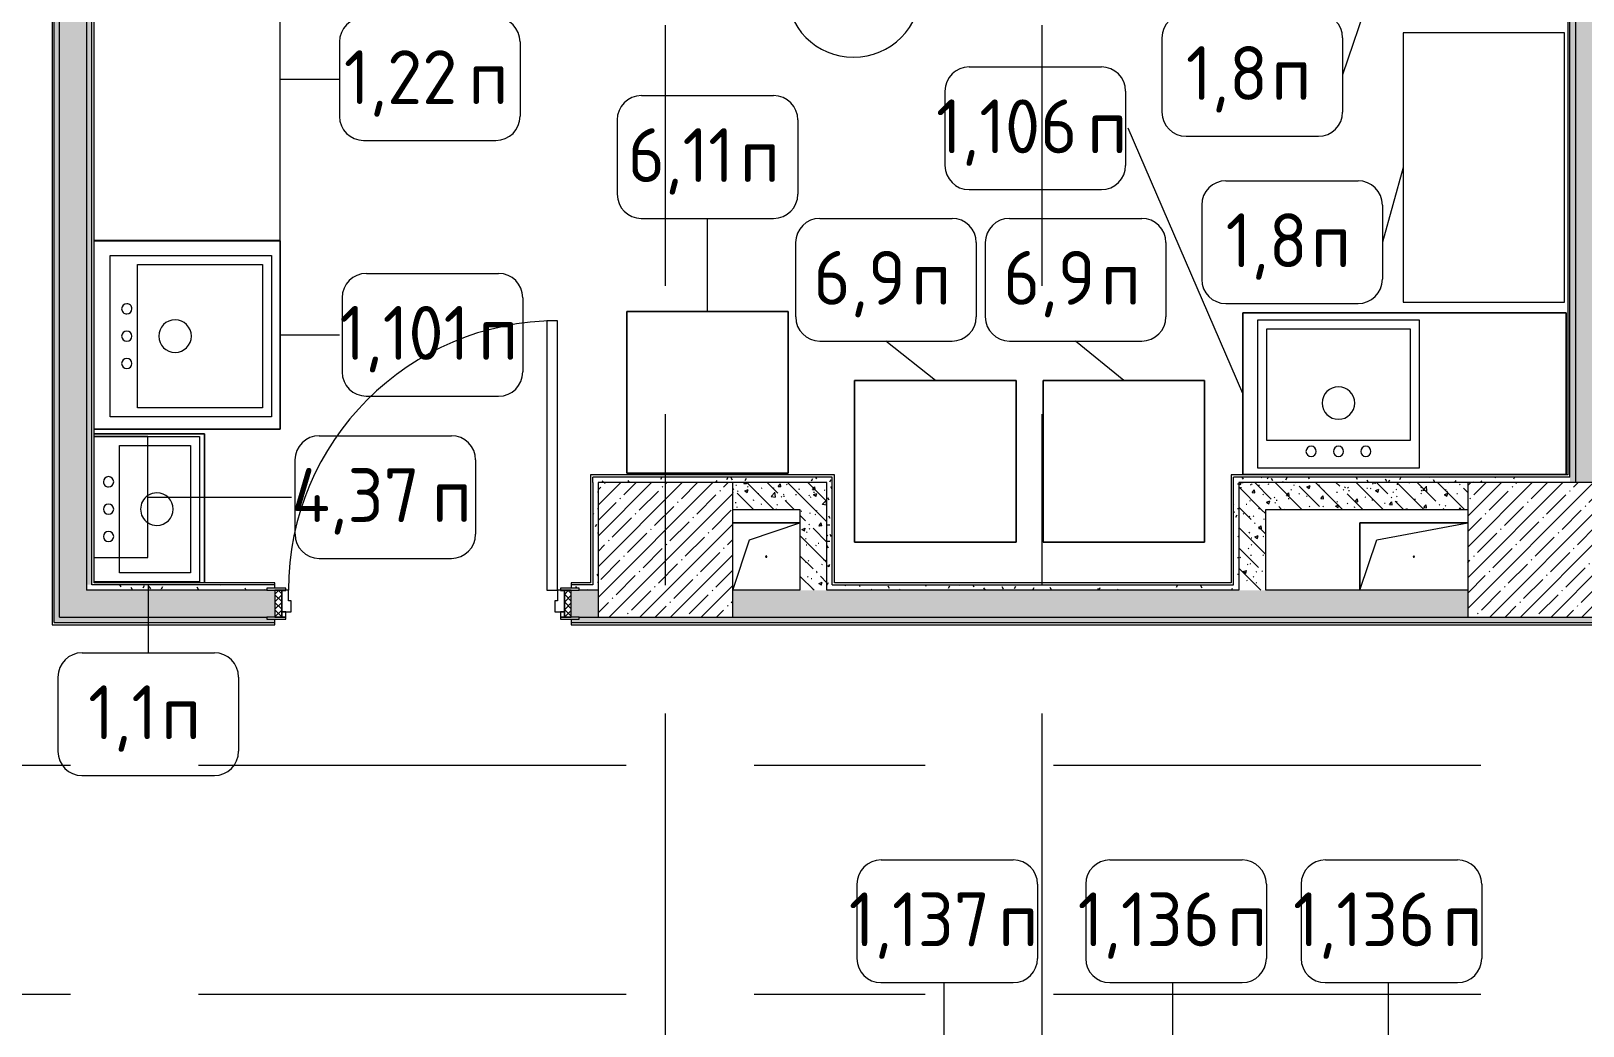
# Model space of a CAD drawing. Header units: millimetres. Extents: x 35840 to 252964, y -8553 to 29000.
# Drawn here: x 68204 to 73968, y 21182 to 24876 of the extents above; entities that cross this region are included whole.
import ezdxf

# ---------------------------------------------------------------- set-up
doc = ezdxf.new("R2010")
doc.units = ezdxf.units.MM
doc.linetypes.add('Осевая', pattern=[3175, 635, -476.25, 1587.5, -476.25])
for name, color, linetype, lineweight in [('A-AREA-IDEN', 7, 'Continuous', 9), ('A-DOOR', 7, 'Continuous', 9), ('A-DOOR-FRAM-2', 7, 'Continuous', 9), ('A-GENM', 7, 'Continuous', 9), ('A-WALL', 7, 'Continuous', 9), ('I-FURN-IDEN', 7, 'Continuous', 9), ('I-WALL', 7, 'Continuous', 9), ('P-SANR-FIXT', 7, 'Continuous', 9), ('P-SANR-FIXT-2', 7, 'Continuous', 13), ('S-COLS', 7, 'Continuous', 9), ('Оси-2', 7, 'Осевая', 9)]:
    doc.layers.add(name, color=color, linetype=linetype, lineweight=lineweight)
for name, color, linetype, lineweight, true_color in [('A-DOOR-1', 7, 'Continuous', 9, 0xc0c0c0), ('A-DOOR-FRAM-1', 7, 'Continuous', 9, 0xc0c0c0), ('A-WALL-1', 9, 'Continuous', 9, 0x808080), ('A-WALL-FNSH-1', 9, 'Continuous', 9, 0x808080), ('I-FURN-1', 9, 'Continuous', 9, 0x808080)]:
    doc.layers.add(name, color=color, linetype=linetype, lineweight=lineweight, true_color=true_color)
doc.styles.add('GOST Common', font='GOST_Common.ttf', dxfattribs={"height": 200})
pattern_1 = [(135, (600, 0), (-75.43415, -75.43415), [106.68, -17.78, 3.556, -17.78]), (135, (600, 75.39), (-75.43415, -75.43415), []), (50, (600, 0), (127.52922, -11.15758), [13.335, -146.685]), (355, (600, 0), (-24.66966, 133.74002), [10.668, -117.348]), (100.451, (610.63, -0.93), (102.85973, 122.58178), [11.333, -124.663]), (46.184, (600, 35.56), (189.75516, -29.43036), [20.002, -220.027]), (96.636, (615.81, 33.1), (166.1822, 173.1996), [17, -186.995]), (351.184, (600, 35.56), (166.18393, 173.19757), [16.002, -176.022]), (21, (617.78, 26.67), (106.13027, -71.58603), [13.335, -146.685]), (326, (617.78, 26.67), (43.26188, 128.93175), [10.668, -117.348]), (71.451, (626.62, 20.7), (149.39198, 57.34505), [11.333, -124.663]), (37.5, (600, 0), (2.162228, 59.188357), [3.353, -112.573, 3.353, -115.773, -117.792]), (37.5, (600, 0), (2.162228, 59.188357), [-235.052, 3.353, -114.44]), (7.5, (600, 0), (46.773857, 70.126152), [3.353, -64.567, 3.353, -109.906, -44.894]), (7.5, (600, 0), (46.773857, 70.126152), [-181.178, 3.353, -41.542]), (327.5, (560.35, 0), (94.91367, -4.010093), [3.353, -41.097, 3.353, -135.331, -184.023]), (327.5, (560.35, 0), (94.91367, -4.010093), [-183.134, 3.353, -180.67]), (317.5, (542.57, 0), (103.69057, 17.79882), [3.353, -54.432, 3.353, -88.748, -130.683]), (317.5, (542.57, 0), (103.69057, 17.79882), [-149.885, 3.353, -127.33])]
pattern_2 = [(0, (600, 0), (121.92, 30.48), [10.058, -81.382, 10.058, -81.382, -487.68]), (0, (600, 0), (121.92, 30.48), [-182.88, 10.058, -172.822, 10.058, -81.382, -213.36]), (0, (600, 0), (121.92, 30.48), [-457.2, 10.058, -50.902, 10.058, -142.342]), (120, (645.72, 15.24), (-87.356454, 90.345817), [10.058, -81.382, 10.058, -81.382, -487.68]), (120, (645.72, 15.24), (-87.356454, 90.345817), [-182.88, 10.058, -172.822, 10.058, -81.382, -213.36]), (120, (645.72, 15.24), (-87.356454, 90.345817), [-457.2, 10.058, -50.902, 10.058, -142.342]), (240, (660.96, 76.2), (-34.563546, -120.825817), [10.058, -81.382, 10.058, -81.382, -487.68]), (240, (660.96, 76.2), (-34.563546, -120.825817), [-182.88, 10.058, -172.822, 10.058, -81.382, -213.36]), (240, (660.96, 76.2), (-34.563546, -120.825817), [-457.2, 10.058, -50.902, 10.058, -142.342])]

# ---------------------------------------------------------------- blocks, each defined once
blk = doc.blocks.new('BSC_Колонна _Прямоугольная - 500х500-V24-План расстановки мебели и оборудования 1 этажа в осях 12-23')
at = {"layer": 'S-COLS'}
h = blk.add_hatch(dxfattribs=at)
h.set_pattern_fill('FP_41', color=256, style=0, pattern_type=2)
h.set_pattern_definition([(45, (-73190, -22950), (-57.02463, 57.02463), []), (45, (-73132.975, -22950), (-57.02463, 57.02463), [100.806, -20.161, 3.353, -16.808])])
h.paths.add_polyline_path([(-250, -250), (250, -250), (250, 250), (-250, 250)])
for p, q in [((250, 250), (-250, 250)), ((-250, 250), (-250, -250)), ((250, -250), (250, 250)), ((-250, -250), (250, -250))]:
    blk.add_line(p, q, dxfattribs=at)
blk = doc.blocks.new('BSC_Колонна _Прямоугольная - 500х500-V25-План расстановки мебели и оборудования 1 этажа в осях 12-23')
at = {"layer": 'S-COLS'}
h = blk.add_hatch(dxfattribs=at)
h.set_pattern_fill('FP_42', color=256, style=0, pattern_type=2)
h.set_pattern_definition([(45, (-69960, -22950), (-57.02463, 57.02463), []), (45, (-69902.975, -22950), (-57.02463, 57.02463), [100.806, -20.161, 3.353, -16.808])])
h.paths.add_polyline_path([(-250, -250), (250, -250), (250, 250), (-250, 250)])
for p, q in [((250, 250), (-250, 250)), ((-250, 250), (-250, -250)), ((250, -250), (250, 250)), ((-250, -250), (250, -250))]:
    blk.add_line(p, q, dxfattribs=at)
blk = doc.blocks.new('GM_Отверстие прямоугольное _в плите_ - Отверстие-21612502-План расстановки мебели и оборудования 1 этажа в осях 12-23')
at = {"layer": 'A-GENM'}
for p, q in [((-200, -125), (-200, 125)), ((-200, 125), (200, 125)), ((200, 125), (-200, 125)), ((-200, 125), (-200, -125)), ((-137.5, 62.5), (200, 125)), ((-200, -125), (-137.5, 62.5))]:
    blk.add_line(p, q, dxfattribs=at)
for start, end in [(360, 180), (180, 360)]:
    blk.add_arc((0, 0), 2.5, start, end, dxfattribs=at)
blk = doc.blocks.new('GM_Отверстие прямоугольное _в плите_ - Отверстие-21605184-План расстановки мебели и оборудования 1 этажа в осях 12-23')
at = {"layer": 'A-GENM'}
for p, q in [((-125, 125), (125, 125)), ((125, 125), (-125, 125)), ((-62.5, 62.5), (125, 125)), ((-125, -125), (-62.5, 62.5))]:
    blk.add_line(p, q, dxfattribs=at)
for start, end in [(360, 180), (180, 360)]:
    blk.add_arc((0, 0), 2.5, start, end, dxfattribs=at)
blk = doc.blocks.new('Мойка кухонная - Мойка Steel Hammer SH R 5151 GLOWE 2-V168-План расстановки мебели и оборудования 1 этажа в осях 12-23')
at = {"layer": 'P-SANR-FIXT'}
for p, q in [((-270, 400), (270, 400)), ((-270, 207.7), (-270, 400)), ((-236.6, 366.4), (236.1, 366.4)), ((-236.6, 207.7), (-236.6, 366.4)), ((236.1, 366.4), (236.1, 102.3)), ((270, 400), (270, 8)), ((-270, 8), (-270, 207.7)), ((-236.6, 102.3), (-236.6, 207.7)), ((180, 102.3), (-236.6, 102.3)), ((236.1, 102.3), (180, 102.3))]:
    blk.add_line(p, q, dxfattribs=at)
for centre, radius, start, end in [((0, 241.3), 60.5, 0, 180), ((0, 241.3), 60.5, 180, 213.93563), ((0, 241.3), 60.5, 326.06437, 0), ((0, 241.3), 60.5, 213.93563, 326.06437), ((-101.6, 61.9), 19, 90, 180), ((-101.6, 61.9), 19, 180, 270), ((-101.6, 61.9), 19.1, 0, 90), ((-101.6, 61.9), 19, 270, 0), ((0, 61.9), 19, 0, 180), ((0, 61.9), 19, 180, 0), ((101.6, 61.9), 19.1, 0, 180), ((101.6, 61.9), 19.1, 180, 0)]:
    blk.add_arc(centre, radius, start, end, dxfattribs=at)
blk = doc.blocks.new('Холодильник встроенный 1180 мм - 6_11п-25625399-План расстановки мебели и оборудования 1 этажа в осях 12-23')
at = {"layer": 'I-FURN-1'}
for p, q in [((305.1, 329.9), (-294.9, 329.9)), ((-294.9, 329.9), (-294.9, -270.1)), ((-294.9, -270.1), (-294.9, 329.9)), ((-294.9, 329.9), (305.1, 329.9)), ((305.1, -270.1), (305.1, 329.9)), ((305.1, 329.9), (305.1, -270.1)), ((-294.9, -270.1), (305.1, -270.1)), ((305.1, -270.1), (-294.9, -270.1))]:
    blk.add_line(p, q, dxfattribs=at)
blk = doc.blocks.new('Холодильник встроенный 1180 мм - 6_9п-25546520-План расстановки мебели и оборудования 1 этажа в осях 12-23')
at = {"layer": 'I-FURN-1'}
for p, q in [((305.1, 329.9), (-294.9, 329.9)), ((-294.9, 329.9), (-294.9, -270.1)), ((-294.9, -270.1), (-294.9, 329.9)), ((-294.9, 329.9), (305.1, 329.9)), ((305.1, -270.1), (305.1, 329.9)), ((305.1, 329.9), (305.1, -270.1)), ((-294.9, -270.1), (305.1, -270.1)), ((305.1, -270.1), (-294.9, -270.1))]:
    blk.add_line(p, q, dxfattribs=at)
blk = doc.blocks.new('Стол базовый прямоугольный - 1_8п-25625871-План расстановки мебели и оборудования 1 этажа в осях 12-23')
at = {"layer": 'I-FURN-1'}
for p, q in [((500, 300), (-500, 300)), ((-500, 300), (-500, -300)), ((500, -300), (500, 300)), ((-500, -300), (500, -300))]:
    blk.add_line(p, q, dxfattribs=at)
blk = doc.blocks.new('Мойка кухонная - Мойка Steel Hammer SH R 5151 GLOWE 4-25623908-План расстановки мебели и оборудования 1 этажа в осях 12-23')
at = {"layer": 'P-SANR-FIXT'}
for p, q in [((-300, 600), (300, 600)), ((-300, 0), (-300, 600)), ((300, 600), (300, 0)), ((-266.6, 566.4), (266.1, 566.4)), ((-266.6, 102.3), (-266.6, 566.4)), ((266.1, 566.4), (266.1, 102.3)), ((266.1, 102.3), (-266.6, 102.3)), ((300, 0), (-300, 0))]:
    blk.add_line(p, q, dxfattribs=at)
for centre, radius, start, end in [((0, 241.3), 60.5, 0, 180), ((0, 241.3), 60.5, 180, 0), ((-101.6, 61.9), 19, 90, 180), ((-101.6, 61.9), 19, 180, 270), ((-101.6, 61.9), 19.1, 0, 90), ((-101.6, 61.9), 19, 270, 0), ((0, 61.9), 19, 0, 180), ((0, 61.9), 19, 180, 0), ((101.6, 61.9), 19.1, 0, 180), ((101.6, 61.9), 19.1, 180, 0)]:
    blk.add_arc(centre, radius, start, end, dxfattribs=at)
blk = doc.blocks.new('Стол базовый прямоугольный - 1_22п-25631277-План расстановки мебели и оборудования 1 этажа в осях 12-23')
at = {"layer": 'I-FURN-1'}
for p, q in [((-600, 341.4), (-600, -350)), ((600, -350), (600, 341.4)), ((-600, -350), (600, -350))]:
    blk.add_line(p, q, dxfattribs=at)
blk = doc.blocks.new('Мойка кухонная - Мойка Steel Hammer SH R 5151 GLOWE 5-25632126-План расстановки мебели и оборудования 1 этажа в осях 12-23')
at = {"layer": 'P-SANR-FIXT'}
for p, q in [((-300, 550), (300, 550)), ((-300, 0), (-300, 550)), ((300, 550), (300, 0)), ((-266.6, 516.4), (266.1, 516.4)), ((-266.6, 102.3), (-266.6, 516.4)), ((266.1, 516.4), (266.1, 102.3)), ((266.1, 102.3), (-266.6, 102.3)), ((300, 0), (-300, 0))]:
    blk.add_line(p, q, dxfattribs=at)
for centre, radius, start, end in [((0, 241.3), 60.5, 0, 180), ((0, 241.3), 60.5, 180, 0), ((-101.6, 61.9), 19, 90, 180), ((-101.6, 61.9), 19, 180, 270), ((-101.6, 61.9), 19.1, 0, 90), ((-101.6, 61.9), 19, 270, 0), ((0, 61.9), 19, 0, 180), ((0, 61.9), 19, 180, 0), ((101.6, 61.9), 19.1, 0, 180), ((101.6, 61.9), 19.1, 180, 0)]:
    blk.add_arc(centre, radius, start, end, dxfattribs=at)
blk = doc.blocks.new('110_Дверь_СКБ_1Ст_Внутренняя1 - Д-11 1100x2100h_кладовые _все__ коридор _между помещениями блока столовой__ моечные _все_-32089444-План расстановки мебели и оборудования 1 этажа в осях 12-23')
at = {"layer": 'A-DOOR'}
h = blk.add_hatch(dxfattribs=at)
h.set_pattern_fill('FP_25', color=256, style=0, pattern_type=2)
h.set_pattern_definition([(135, (1751.41, 114.685), (-14.14214, -14.14214), []), (225, (1751.41, 114.685), (14.14214, -14.14214), [])])
h.paths.add_polyline_path([(562.5, -50), (562.5, 50), (537.5, 50), (537.5, -50)])
at = {"layer": 'A-DOOR-FRAM-2'}
h = blk.add_hatch(dxfattribs=at)
h.set_pattern_fill('FP_26', color=256, style=0, pattern_type=2)
h.set_pattern_definition([(45, (-371.384, 114.685), (-14.1421, 14.1421), []), (135, (-371.384, 114.685), (-14.1421, -14.1421), [])])
h.paths.add_polyline_path([(-512.5, -50), (-512.5, 50), (-537.5, 50), (-537.5, -50)])
at = {"layer": 'A-DOOR-1'}
for p, q in [((512.5, 1050), (472.5, 1050)), ((472.5, 1050), (472.5, 50)), ((512.5, 50), (512.5, 1050)), ((472.5, 50), (512.5, 50))]:
    blk.add_line(p, q, dxfattribs=at)
blk.add_arc((512.5, 50), 1000, 90, 180, dxfattribs=at)
at = {"layer": 'A-DOOR-FRAM-1'}
for p, q in [((-497.5, 58), (-567.5, 58)), ((-567.5, 58), (-567.5, 50)), ((-497.5, 50), (-497.5, 58)), ((592.5, 58), (522.5, 58)), ((522.5, 58), (522.5, 50)), ((592.5, 50), (592.5, 58)), ((-567.5, 50), (-497.5, 50)), ((-512.5, 50), (-537.5, 50)), ((-537.5, 50), (-537.5, -50)), ((-487.5, 50), (-512.5, 50)), ((-512.5, 50), (-512.5, -30)), ((-512.5, -50), (-512.5, 50)), ((-497.5, 50), (-512.5, 50)), ((-512.5, 50), (-512.5, 49)), ((-512.5, 49), (-497.5, 49)), ((-497.5, 49), (-497.5, 50)), ((-487.5, 10), (-487.5, 50)), ((-477.5, 10), (-487.5, 10)), ((-477.5, -30), (-477.5, 10)), ((512.5, 10), (502.5, 10)), ((502.5, 10), (502.5, -30)), ((512.5, 50), (512.5, 10)), ((537.5, 50), (512.5, 50)), ((537.5, 50), (522.5, 50)), ((522.5, 50), (522.5, 49)), ((522.5, 50), (592.5, 50)), ((522.5, 49), (537.5, 49)), ((537.5, -30), (537.5, 50)), ((562.5, 50), (537.5, 50)), ((537.5, 50), (537.5, -50)), ((537.5, 49), (537.5, 50)), ((562.5, -50), (562.5, 50)), ((-497.5, -50), (-567.5, -50)), ((-567.5, -50), (-567.5, -58)), ((-537.5, -50), (-512.5, -50)), ((-512.5, -30), (-477.5, -30)), ((-497.5, -30), (-512.5, -30)), ((-512.5, -30), (-512.5, -50)), ((-512.5, -50), (-497.5, -50)), ((-497.5, -50), (-497.5, -30)), ((-497.5, -58), (-497.5, -50)), ((502.5, -30), (537.5, -30)), ((537.5, -30), (522.5, -30)), ((522.5, -30), (522.5, -50)), ((522.5, -50), (537.5, -50)), ((592.5, -50), (522.5, -50)), ((522.5, -50), (522.5, -58)), ((537.5, -50), (537.5, -30)), ((537.5, -50), (562.5, -50)), ((592.5, -58), (592.5, -50)), ((-567.5, -58), (-497.5, -58)), ((522.5, -58), (592.5, -58))]:
    blk.add_line(p, q, dxfattribs=at)
blk = doc.blocks.new('Марка_Мебель - В прямоуг_Balcon_Марка-25523697-План расстановки мебели и оборудования 1 этажа в осях 12-23')
at = {"layer": 'I-FURN-IDEN'}
for p, q in [((-2.455, 2.278), (2.455, 2.278)), ((-3.355, 1.378), (-3.355, -1.384)), ((3.355, 1.378), (3.355, -1.378)), ((-2.461, -2.278), (2.455, -2.278))]:
    blk.add_line(p, q, dxfattribs=at)
for centre, radius, start, end in [((-2.455, 1.378), 0.9, 90, 180), ((2.455, 1.378), 0.9, 0, 90), ((-2.461, -1.384), 0.893, 180, 270), ((2.455, -1.378), 0.9, 270, 0)]:
    blk.add_arc(centre, radius, start, end, dxfattribs=at)
blk = doc.blocks.new('Марка_Помещения - Номер-25198446-План расстановки мебели и оборудования 1 этажа в осях 12-23')
at = {"layer": 'A-AREA-IDEN'}
for start, end in [(360, 180), (180, 360)]:
    blk.add_arc((0, 0), 2.5, start, end, dxfattribs=at)

msp = doc.modelspace()

# ---------------------------------------------------------------- hatches: boundary and pattern name
at = {"layer": 'I-WALL'}
h = msp.add_hatch(dxfattribs=at)
h.set_pattern_fill('FP_22', color=256, style=0, pattern_type=2)
h.set_pattern_definition(pattern_1)
h.paths.add_polyline_path([(68310, 22800), (68410, 22800), (68410, 26900), (68310, 26900), (68310, 22958.7)])
h = msp.add_hatch(dxfattribs=at)
h.set_pattern_fill('FP_85', color=256, style=0, pattern_type=2)
h.set_pattern_definition(pattern_2)
h.paths.add_polyline_path([(68430, 22820), (68430, 26880), (68410, 26880), (68410, 22820)])
h = msp.add_hatch(dxfattribs=at)
h.set_pattern_fill('FP_85', color=256, style=0, pattern_type=2)
h.set_pattern_definition(pattern_2)
h.paths.add_polyline_path([(68310, 22680), (68310, 26860), (68290, 26860), (68290, 22680)])
h = msp.add_hatch(dxfattribs=at)
h.set_pattern_fill('FP_85', color=256, style=0, pattern_type=2)
h.set_pattern_definition(pattern_2)
h.paths.add_polyline_path([(73940, 23200), (73940, 26580), (73920, 26580), (73920, 23200)])
h = msp.add_hatch(dxfattribs=at)
h.set_pattern_fill('FP_22', color=256, style=0, pattern_type=2)
h.set_pattern_definition(pattern_1)
h.paths.add_polyline_path([(74040, 23200), (74040, 26600), (73940, 26600), (73940, 23200), (73949.7, 23200)])
h = msp.add_hatch(dxfattribs=at)
h.set_pattern_fill('FP_85', color=256, style=0, pattern_type=2)
h.set_pattern_definition(pattern_2)
h.paths.add_polyline_path([(71160, 23200), (71160, 23220), (70290, 23220), (70290, 23200), (70810, 23200)])
h = msp.add_hatch(dxfattribs=at)
h.set_pattern_fill('FP_85', color=256, style=0, pattern_type=2)
h.set_pattern_definition(pattern_2)
h.paths.add_polyline_path([(70310, 22820), (70310, 23200), (70290, 23200), (70290, 22820)])
h = msp.add_hatch(dxfattribs=at)
h.set_pattern_fill('FP_22', color=256, style=0, pattern_type=2)
h.set_pattern_definition(pattern_1)
h.paths.add_polyline_path([(71060, 23100), (71160, 23100), (71160, 23200), (70810, 23200), (70810, 23100)])
h = msp.add_hatch(dxfattribs=at)
h.set_pattern_fill('FP_85', color=256, style=0, pattern_type=2)
h.set_pattern_definition(pattern_2)
h.paths.add_polyline_path([(71160, 22820), (71180, 22820), (71180, 23220), (71160, 23220), (71160, 23200)])
h = msp.add_hatch(dxfattribs=at)
h.set_pattern_fill('FP_85', color=256, style=0, pattern_type=2)
h.set_pattern_definition(pattern_2)
h.paths.add_polyline_path([(73920, 23200), (73920, 23220), (72670, 23220), (72670, 23200), (73540, 23200)])
h = msp.add_hatch(dxfattribs=at)
h.set_pattern_fill('FP_85', color=256, style=0, pattern_type=2)
h.set_pattern_definition(pattern_2)
h.paths.add_polyline_path([(72690, 22800), (72690, 23200), (72670, 23200), (72670, 22800)])
h = msp.add_hatch(dxfattribs=at)
h.set_pattern_fill('FP_22', color=256, style=0, pattern_type=2)
h.set_pattern_definition(pattern_1)
h.paths.add_polyline_path([(73540, 23100), (73540, 23200), (72690, 23200), (72690, 23100), (73225, 23100)])
h = msp.add_hatch(dxfattribs=at)
h.set_pattern_fill('FP_22', color=256, style=0, pattern_type=2)
h.set_pattern_definition(pattern_1)
h.paths.add_polyline_path([(71160, 22800), (71160, 23100), (71060, 23100), (71060, 22800)])
h = msp.add_hatch(dxfattribs=at)
h.set_pattern_fill('FP_22', color=256, style=0, pattern_type=2)
h.set_pattern_definition(pattern_1)
h.paths.add_polyline_path([(72790, 22800), (72790, 23100), (72690, 23100), (72690, 22800)])
h = msp.add_hatch(dxfattribs=at)
h.set_pattern_fill('FP_22', color=256, style=0, pattern_type=2)
h.set_pattern_definition(pattern_1)
h.paths.add_polyline_path([(82430, 22700), (82430, 22800), (82200, 22800), (82200, 22798), (82230, 22798), (82230, 22790), (82200, 22790), (82200, 22710), (82230, 22710), (82230, 22702), (82200, 22702), (82200, 22700), (82330, 22700)])
h.paths.add_polyline_path([(81250, 22700), (81250, 22702), (81220, 22702), (81220, 22710), (81250, 22710), (81250, 22790), (81220, 22790), (81220, 22798), (81250, 22798), (81250, 22800), (81150, 22800), (81150, 22700), (81220, 22700)])
h.paths.add_polyline_path([(80471.7, 22700), (80650, 22700), (80650, 22800), (78450, 22800), (78450, 22700), (79022.4, 22700)])
h.paths.add_polyline_path([(77350, 22700), (77350, 22800), (77250, 22800), (77250, 22700), (77320, 22700)])
h.paths.add_polyline_path([(76750, 22700), (76750, 22800), (75744.8, 22800), (75744.8, 22700), (76123.7, 22700)])
h.paths.add_polyline_path([(74644.8, 22700), (74644.8, 22800), (74040, 22800), (74040, 22700), (74614.8, 22700)])
h.paths.add_polyline_path([(73540, 22700), (73540, 22800), (70810, 22800), (70810, 22700), (73225, 22700)])
h.paths.add_polyline_path([(70240, 22700), (70310, 22700), (70310, 22800), (70210, 22800), (70210, 22700)])
h.paths.add_polyline_path([(69080, 22700), (69110, 22700), (69110, 22800), (68310, 22800), (68310, 22700), (68877, 22700)])
h = msp.add_hatch(dxfattribs=at)
h.set_pattern_fill('FP_85', color=256, style=0, pattern_type=2)
h.set_pattern_definition(pattern_2)
h.paths.add_polyline_path([(70240, 22800), (70310, 22800), (70310, 22820), (70210, 22820), (70210, 22808), (70240, 22807.5)])
h.paths.add_polyline_path([(68410, 22800), (69080, 22800.9), (69080, 22808), (69110, 22808), (69110, 22820), (68410, 22820)])
h = msp.add_hatch(dxfattribs=at)
h.set_pattern_fill('FP_85', color=256, style=0, pattern_type=2)
h.set_pattern_definition(pattern_2)
h.paths.add_polyline_path([(71160, 22800), (72670, 22800), (72670, 22820), (71160, 22820)])
h = msp.add_hatch(dxfattribs=at)
h.set_pattern_fill('FP_85', color=256, style=0, pattern_type=2)
h.set_pattern_definition(pattern_2)
h.paths.add_polyline_path([(82310, 22680), (82330, 22680), (82330, 22700), (82200, 22700), (82200, 22680)])
h.paths.add_polyline_path([(81250, 22680), (81250, 22700), (78480, 22699.8), (78480, 22692), (78450, 22692), (78450, 22680), (80471.7, 22680)])
h.paths.add_polyline_path([(77350, 22680), (77350, 22692), (77320, 22692), (77320, 22700), (75774.8, 22699.6), (75774.8, 22692), (75744.8, 22692), (75744.8, 22680), (76848.4, 22680)])
h.paths.add_polyline_path([(74644.8, 22680), (74644.8, 22692), (74614.8, 22692), (74614.8, 22700), (70240, 22699.9), (70240, 22692), (70210, 22692), (70210, 22680), (73949.7, 22680)])
h.paths.add_polyline_path([(69110, 22680), (69110, 22692), (69080, 22692), (69080, 22700), (68310, 22700), (68310, 22680), (69080, 22680)])

# ---------------------------------------------------------------- linework, layer by layer
at = {"layer": 'A-WALL'}
for p, q in [((68290, 22680), (68290, 26860)), ((68430, 22820), (68430, 26860)), ((73920, 23220), (73920, 26580)), ((70290, 23200), (70290, 22820)), ((71180, 22820), (71180, 23220)), ((73920, 23220), (72670, 23220)), ((72670, 22820), (72670, 23220)), ((69110, 22820), (68430, 22820)), ((70290, 22820), (70210, 22820)), ((71180, 22820), (72670, 22820))]:
    msp.add_line(p, q, dxfattribs=at)
at = {"layer": 'A-WALL-1'}
for p, q in [((68310, 22700), (68310, 26900)), ((68410, 26900), (68410, 22800)), ((73940, 26600), (73940, 23200)), ((71180, 23220), (70290, 23220)), ((71160, 23200), (70810, 23200)), ((71160, 22800), (71160, 23200)), ((73540, 23200), (72690, 23200)), ((72690, 23200), (72690, 22800)), ((70810, 23100), (71060, 23100)), ((71060, 23100), (71060, 22800)), ((72790, 23100), (73540, 23100)), ((72790, 22800), (72790, 23100)), ((69080, 22800), (68410, 22800)), ((69110, 22808), (69110, 22820)), ((70210, 22820), (70210, 22808)), ((70310, 22800), (70240, 22800)), ((71060, 22800), (70810, 22800)), ((72690, 22800), (71160, 22800)), ((73540, 22800), (72790, 22800)), ((68290, 22680), (69110, 22680)), ((68310, 22700), (69080, 22700)), ((69110, 22680), (69110, 22692)), ((70210, 22692), (70210, 22680)), ((70210, 22680), (74644.8, 22680)), ((70240, 22700), (70310, 22700)), ((70810, 22700), (73540, 22700))]:
    msp.add_line(p, q, dxfattribs=at)
at = {"layer": 'A-WALL-FNSH-1'}
for p, q in [((68282, 26852), (68282, 22672)), ((68438, 22828), (68438, 26852)), ((73912, 26572), (73912, 23228)), ((70282, 23228), (70282, 22828)), ((71188, 23228), (70282, 23228)), ((70290, 23200), (70290, 23220)), ((71188, 22828), (71188, 23228)), ((72662, 23228), (72662, 22828)), ((73912, 23228), (72662, 23228)), ((69110, 22828), (68438, 22828)), ((69110, 22820), (69110, 22828)), ((70282, 22828), (70210, 22828)), ((70210, 22828), (70210, 22820)), ((72662, 22828), (71188, 22828)), ((68282, 22672), (69110, 22672)), ((69110, 22672), (69110, 22680)), ((70210, 22680), (70210, 22672)), ((70210, 22672), (74644.8, 22672))]:
    msp.add_line(p, q, dxfattribs=at)
at = {"layer": 'I-FURN-1'}
for p, q in [((69129.4, 24098.3), (68438, 24098.3)), ((68438, 24098.3), (69129.4, 24098.3)), ((69129.4, 23398.3), (69129.4, 24098.3)), ((69129.4, 24097.7), (69129.4, 23398.3)), ((73905.2, 23830), (72705.2, 23830)), ((72705.2, 23830), (72705.2, 23230)), ((72705.2, 23230), (72705.2, 23830)), ((72705.2, 23830), (73905.2, 23830)), ((73905.2, 23230), (73905.2, 23830)), ((73905.2, 23830), (73905.2, 23230)), ((68438, 23398.3), (69129.4, 23398.3)), ((69129.4, 23398.3), (68438, 23398.3)), ((68848.6, 23381), (68438, 23381)), ((68438, 23381), (68848.6, 23381)), ((68637.7, 23371), (68438, 23371)), ((68637.7, 22921), (68637.7, 23371)), ((68848.6, 22828), (68848.6, 23381)), ((68848.6, 23381), (68848.6, 22828)), ((72705.2, 23230), (73905.2, 23230)), ((73905.2, 23230), (72705.2, 23230)), ((68438, 22921), (68637.7, 22921))]:
    msp.add_line(p, q, dxfattribs=at)
at = {"layer": 'I-FURN-IDEN'}
for p, q in [((73300.5, 25382.2), (73075.5, 24713)), ((69129.4, 24697.7), (69349.5, 24697.7)), ((72705.2, 23530), (72279.4, 24515.2)), ((73300, 24370), (73223, 24092.2)), ((70716.5, 23834.8), (70716.5, 24180.6)), ((69129.4, 23748.3), (69349.5, 23748.3)), ((71562.8, 23578.5), (71379.4, 23725.1)), ((72262.8, 23578.5), (72083.8, 23725.1)), ((68637.7, 23146), (69170.9, 23146)), ((68639.3, 22820.8), (68639.3, 22567.5)), ((71595.4, 20839.3), (71595.4, 21343.1)), ((72445.4, 20839.3), (72445.4, 21343.1)), ((73245.4, 20839.3), (73245.4, 21343.1))]:
    msp.add_line(p, q, dxfattribs=at)
at = {"layer": 'Оси-2'}
for p, q in [((70560, 593.7), (70560, 24898.1)), ((71960, 593.7), (71960, 24898.1)), ((39140.1, 22150), (82060, 22150)), ((39140.1, 21300), (82060, 21300))]:
    msp.add_line(p, q, dxfattribs=at)

# ---------------------------------------------------------------- block references
at = {"layer": 'A-AREA-IDEN', "xscale": 99.99999999999993, "yscale": 99.99999999999993, "zscale": 99.99999999999993}
msp.add_blockref('Марка_Помещения - Номер-25198446-План расстановки мебели и оборудования 1 этажа в осях 12-23', (71258.9, 25029.1), dxfattribs=at)
at = {"layer": 'A-DOOR-1'}
msp.add_blockref('110_Дверь_СКБ_1Ст_Внутренняя1 - Д-11 1100x2100h_кладовые _все__ коридор _между помещениями блока столовой__ моечные _все_-32089444-План расстановки мебели и оборудования 1 этажа в осях 12-23', (69647.5, 22750), dxfattribs=at)
at = {"layer": 'A-GENM'}
for name, p in [('GM_Отверстие прямоугольное _в плите_ - Отверстие-21605184-План расстановки мебели и оборудования 1 этажа в осях 12-23', (70935, 22925)), ('GM_Отверстие прямоугольное _в плите_ - Отверстие-21612502-План расстановки мебели и оборудования 1 этажа в осях 12-23', (73340, 22925))]:
    msp.add_blockref(name, p, dxfattribs=at)
at = {"layer": 'I-FURN-1'}
for name, p, rotation in [('Стол базовый прямоугольный - 1_22п-25631277-План расстановки мебели и оборудования 1 этажа в осях 12-23', (68779.4, 24697.7), 89.99999999999972), ('Стол базовый прямоугольный - 1_8п-25625871-План расстановки мебели и оборудования 1 этажа в осях 12-23', (73600, 24370), 89.99999999999967), ('Холодильник встроенный 1180 мм - 6_11п-25625399-План расстановки мебели и оборудования 1 этажа в осях 12-23', (70686.7, 23540), 270.0000000000001), ('Холодильник встроенный 1180 мм - 6_9п-25546520-План расстановки мебели и оборудования 1 этажа в осях 12-23', (71533, 23283.7), 270.0000000000001), ('Холодильник встроенный 1180 мм - 6_9п-25546520-План расстановки мебели и оборудования 1 этажа в осях 12-23', (72233, 23283.7), 270.0000000000001)]:
    msp.add_blockref(name, p, dxfattribs=dict(at, rotation=rotation))
at = {"layer": 'I-FURN-IDEN', "xscale": 99.99999999999993, "yscale": 99.99999999999993, "zscale": 99.99999999999993}
for p in [(69685, 24697.7), (72740, 24713), (71933.9, 24515.2), (70716.5, 24408.4), (72887.5, 24092.2), (71379.4, 23952.9), (72083.8, 23952.9), (69695, 23748.3), (69519.9, 23146), (68639.3, 22339.8), (71606.9, 21570.8), (72456.9, 21570.8), (73256.9, 21570.8)]:
    msp.add_blockref('Марка_Мебель - В прямоуг_Balcon_Марка-25523697-План расстановки мебели и оборудования 1 этажа в осях 12-23', p, dxfattribs=at)
at = {"layer": 'P-SANR-FIXT-2'}
for name, p, rotation in [('Мойка кухонная - Мойка Steel Hammer SH R 5151 GLOWE 4-25623908-План расстановки мебели и оборудования 1 этажа в осях 12-23', (68497.6, 23743.3), 270.0000000000009), ('Мойка кухонная - Мойка Steel Hammer SH R 5151 GLOWE 2-V168-План расстановки мебели и оборудования 1 этажа в осях 12-23', (68430, 23101), 270.000000000001)]:
    msp.add_blockref(name, p, dxfattribs=dict(at, rotation=rotation))
msp.add_blockref('Мойка кухонная - Мойка Steel Hammer SH R 5151 GLOWE 5-25632126-План расстановки мебели и оборудования 1 этажа в осях 12-23', (73060, 23253.7), dxfattribs=at)
at = {"layer": 'S-COLS'}
for name, p in [('BSC_Колонна _Прямоугольная - 500х500-V25-План расстановки мебели и оборудования 1 этажа в осях 12-23', (70560, 22950)), ('BSC_Колонна _Прямоугольная - 500х500-V24-План расстановки мебели и оборудования 1 этажа в осях 12-23', (73790, 22950))]:
    msp.add_blockref(name, p, dxfattribs=at)

# ---------------------------------------------------------------- texts
at = {"layer": 'I-FURN-IDEN', "char_height": 200, "attachment_point": 1, "style": 'GOST Common'}
for s, insert, width in [('1,22', (69366, 24804.8), 561.181), ('1,8', (72493.5, 24820.1), 384.81), ('\\fGOST Common|b0|i0|c204|p34|;п', (69829, 24804.8), 176.371), ('\\fGOST Common|b0|i0|c204|p34|;п', (72811, 24820.1), 176.371), ('1,106', (71565.4, 24622.2), 681.434), ('\\fGOST Common|b0|i0|c204|p34|;п', (72127.6, 24622.2), 176.371), ('6,11', (70420.5, 24515.4), 505.063), ('\\fGOST Common|b0|i0|c204|p34|;п', (70837.2, 24515.4), 176.371), ('1,8', (72641, 24199.3), 384.81), ('\\fGOST Common|b0|i0|c204|p34|;п', (72958.5, 24199.3), 176.371), ('6,9', (71109.9, 24059.9), 440.928), ('6,9', (71814.3, 24059.9), 440.928), ('\\fGOST Common|b0|i0|c204|p34|;п', (71473.7, 24059.9), 176.371), ('\\fGOST Common|b0|i0|c204|p34|;п', (72178.1, 24059.9), 176.371), ('1,101', (69349.5, 23855.3), 625.316), ('\\fGOST Common|b0|i0|c204|p34|;п', (69865.5, 23855.3), 176.371), ('4,37', (69170.9, 23253.1), 633.333), ('\\fGOST Common|b0|i0|c204|p34|;п', (69693.4, 23253.1), 176.371), ('1,1', (68416.3, 22446.8), 328.692), ('\\fGOST Common|b0|i0|c204|p34|;п', (68687.5, 22446.8), 176.371), ('1,137', (71241.4, 21677.9), 673.417), ('1,136', (72091.4, 21677.9), 673.417), ('1,136', (72891.4, 21677.9), 673.417), ('\\fGOST Common|b0|i0|c204|p34|;п', (71797.1, 21677.9), 176.371), ('\\fGOST Common|b0|i0|c204|p34|;п', (72647.1, 21677.9), 176.371), ('\\fGOST Common|b0|i0|c204|p34|;п', (73447.1, 21677.9), 176.371)]:
    msp.add_mtext(s, dxfattribs=dict(at, insert=insert, width=width))

doc.saveas('drawing.dxf')
